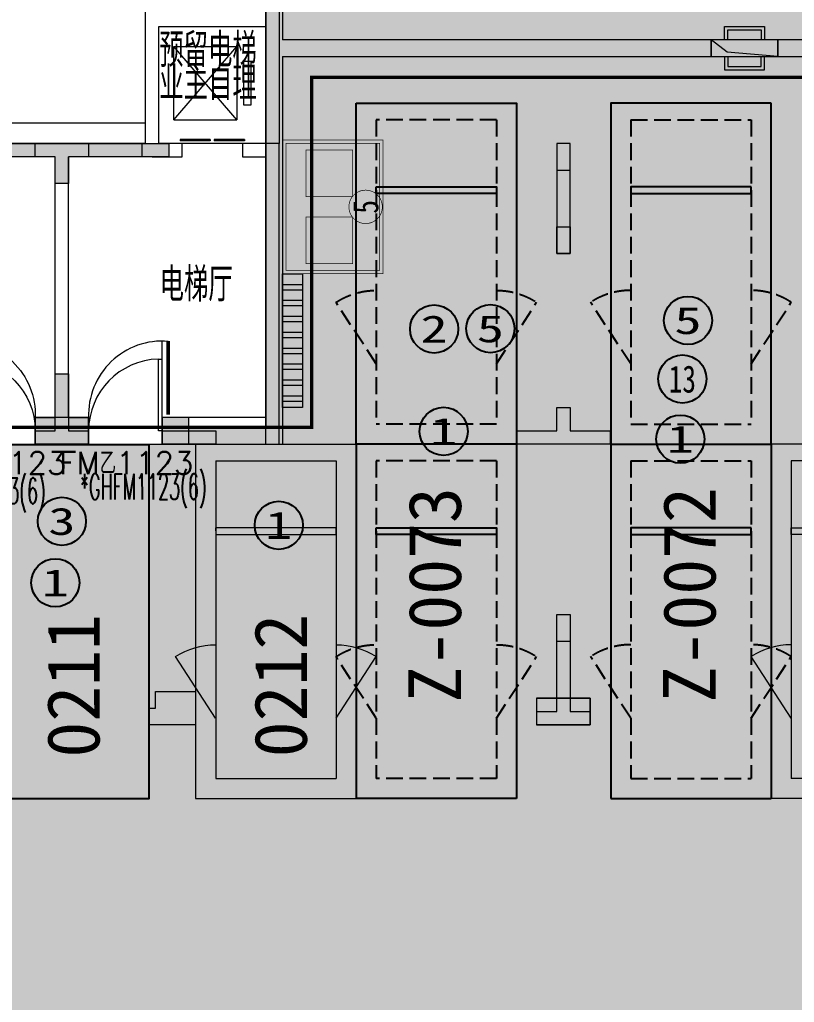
# Model space of a CAD drawing. Extents: x -264757 to 86229, y 4049843 to 4347093.
# Drawn here: x -74415 to -62830, y 4148758 to 4163458 of the extents above; entities that cross this region are included whole.
import ezdxf
from ezdxf.enums import TextEntityAlignment as Align

# ---------------------------------------------------------------- set-up
doc = ezdxf.new("R2010")
doc.units = 0
doc.header["$LTSCALE"] = 1000
doc.header["$MEASUREMENT"] = 0
doc.linetypes.add('AX-01DK-PB01$1$A-001-车位参照B1$0$A-001-车位参照B1$0$A-001-车位参照B1$0$A-H4-001-基本图形$0$A-001-车位B1$0$DASH', pattern=[0.35, 0.25, -0.1])
doc.linetypes.add('DASH', pattern=[0.35, 0.25, -0.1])
doc.layers.get('0').update_dxf_attribs({"color": 8})
doc.layers.add('AX-01DK-PB01$0$AX-001DK-01-PB01-02$0$A-3-WinF(Text)', color=8, linetype='Continuous', plot=False)
doc.layers.add('AX-01DK-PB01$0$AX-03CK-02-PB01$0$AX-03CK-02-PB01$0$WINDOW_TEXT', color=8, linetype='Continuous', plot=False)
for name, color, linetype in [('AX-01DK-PB01$0$AX-03CK-02-PB01$0$AX-03CK-02-PB01$0$PUB_HATCH', 8, 'Continuous'), ('PUB_HATCH', 8, 'Continuous'), ('不利因素13-紧邻铁爬梯', 7, 'Continuous'), ('不利因素2-紧邻集水坑、排水沟', 7, 'Continuous'), ('不利因素3-紧邻房间出入口', 7, 'Continuous'), ('不利因素5-单面靠墙', 7, 'Continuous'), ('不利因素9-坡道上停车', 7, 'Continuous'), ('不可售车位', 255, 'Continuous'), ('子母车位', 7, 'Continuous'), ('普通车位', 7, 'Continuous')]:
    doc.layers.add(name, color=color, linetype=linetype)
doc.layers.add('无关图层', color=8, linetype='Continuous', lineweight=0)
doc.layers.add('无关图层 @ 1', color=8, linetype='Continuous', lineweight=0)
doc.layers.add('车位归属楼栋范围线', color=7, linetype='Continuous', true_color=0x19e6c7)
doc.styles.add('AX-01DK-PB01$0$AX-001DK-01-PB01-02$0$_TCH_WINDOW', font='SIMPLEX', dxfattribs={"bigfont": 'GBCBIG'})
doc.styles.add('AX-01DK-PB01$0$AX-03CK-02-PB01$0$AX-03CK-02-PB01$0$_TCH_DIM_T3', font='SIMPLEX', dxfattribs={"width": 0.705882, "bigfont": 'GBCBIG'})
doc.styles.add('AX-01DK-PB01$0$Standard', font='gbenor.shx', dxfattribs={"bigfont": 'gbcbig.shx'})
doc.styles.add('AX-ACK-BIANH1$0$黑体', font='simhei.ttf')
doc.styles.add('AX-ACK-P01-WALL$0$黑体', font='simhei.ttf')
doc.styles.add('SX-ACK-PB01-WNC-ALL$0$黑体', font='simhei.ttf')
doc.styles.add('坑编号', font='', dxfattribs={"width": 0.8})
doc.styles.add('黑体', font='simhei.ttf')
doc.styles.get('坑编号').set_extended_font_data('SimSun')
pattern_1 = [(180, (483276.1, 3555295.44), (-1e-13, -238.125), []), (180, (483196.72, 3555374.8), (-1e-13, -238.125), [])]

# ---------------------------------------------------------------- blocks, each defined once
blk = doc.blocks.new('A$C7e5eb487')
at = {"layer": '普通车位', "true_color": 0xf18f8e}
h = blk.add_hatch(color=11, dxfattribs=at)
h.dxf.hatch_style = 1
h.paths.add_polyline_path([(2400, 0), (2400, -5300), (0, -5300), (0, 0)])
blk = doc.blocks.new('普通车位')
at = {"layer": '无关图层'}
for p, q in [((-2.253, 3.186), (0.077, 3.764)), ((1.352, -1.38), (0.077, 3.764)), ((-1.889, 2.967), (-0.142, 3.4)), ((1.001, -1.21), (-0.142, 3.4)), ((-0.977, -1.958), (-2.253, 3.186)), ((-0.746, -1.643), (-1.889, 2.967)), ((-0.746, -1.643), (1.001, -1.21)), ((-0.977, -1.958), (1.352, -1.38))]:
    blk.add_line(p, q, dxfattribs=at)
for points in [[(0.074, 2.527), (0.879, 1.777)], [(-1.673, 2.094), (-2.033, 1.054)]]:
    blk.add_lwpolyline(points, dxfattribs=at)
blk.add_lwpolyline([(0.76, -0.239), (-0.987, -0.673), (-1.011, -0.575), (0.736, -0.142)], close=True, dxfattribs=at)
for centre, start, end in [((0.074, 2.527), 283.9287, 316.9845), ((-1.673, 2.094), 250.873, 283.9287)]:
    blk.add_arc(centre, 1.1, start, end, dxfattribs=at)
at = {"layer": '普通车位', "xscale": -0.0009999999999999812, "yscale": 0.0009999999999999812, "zscale": 0.0009999999999999812, "rotation": 13.92873520577783}
blk.add_blockref('A$C7e5eb487', (0.077, 3.764), dxfattribs=at)
blk = doc.blocks.new('A$C741380cb')
at = {"layer": '子母车位', "true_color": 0x0617f9}
h = blk.add_hatch(color=5, dxfattribs=at)
h.dxf.hatch_style = 1
h.paths.add_polyline_path([(2400, 0), (2400, -10400), (0, -10400), (0, 0)])
blk = doc.blocks.new('子母车位1')
at = {"layer": '子母车位', "color": 8, "linetype": 'AX-01DK-PB01$1$A-001-车位参照B1$0$A-001-车位参照B1$0$A-001-车位参照B1$0$A-H4-001-基本图形$0$A-001-车位B1$0$DASH'}
for p, q in [((330318, -478521), (332118, -478521)), ((330318, -478521), (330318, -483071, 0)), ((332118, -478521), (332118, -483071, 0)), ((330318, -483071, 0), (332118, -483071, 0)), ((330318, -483621, 0), (332118, -483621, 0)), ((330318, -483621, 0), (330318, -488371)), ((332118, -483621, 0), (332118, -488371)), ((330318, -488371), (332118, -488371))]:
    blk.add_line(p, q, dxfattribs=at)
at = {"layer": '子母车位', "color": 83}
for p, q in [((330018, -483371, 0), (330018, -488671)), ((330018, -483371, 0), (332418, -483371, 0)), ((332418, -483371, 0), (332418, -488671)), ((330018, -488671), (332418, -488671))]:
    blk.add_line(p, q, dxfattribs=at)
blk.add_lwpolyline([(332418, -478271), (330018, -478271), (330018, -483371), (332418, -483371)], close=True, dxfattribs=at)
at = {"layer": '子母车位'}
blk.add_lwpolyline([(332118, -479521), (330318, -479521), (330318, -479621), (332118, -479621)], close=True, dxfattribs=at)
at = {"layer": '子母车位', "linetype": 'AX-01DK-PB01$1$A-001-车位参照B1$0$A-001-车位参照B1$0$A-001-车位参照B1$0$A-H4-001-基本图形$0$A-001-车位B1$0$DASH'}
for points in [[(330318, -482171), (329718, -481249)], [(332118, -482171), (332718, -481249)]]:
    blk.add_lwpolyline(points, dxfattribs=at)
at = {"layer": '子母车位', "elevation": 0}
blk.add_lwpolyline([(332118, -484621), (330318, -484621), (330318, -484721), (332118, -484721)], close=True, dxfattribs=at)
at = {"layer": '子母车位', "linetype": 'AX-01DK-PB01$1$A-001-车位参照B1$0$A-001-车位参照B1$0$A-001-车位参照B1$0$A-H4-001-基本图形$0$A-001-车位B1$0$DASH', "elevation": 0}
for points in [[(330318, -487471), (329718, -486549)], [(332118, -487471), (332718, -486549)]]:
    blk.add_lwpolyline(points, dxfattribs=at)
at = {"layer": '子母车位', "linetype": 'AX-01DK-PB01$1$A-001-车位参照B1$0$A-001-车位参照B1$0$A-001-车位参照B1$0$A-H4-001-基本图形$0$A-001-车位B1$0$DASH'}
for centre, start, end in [((330318, -482171, 0), 89.9997, 123.0554), ((332118, -482171, 0), 56.9439, 89.9997), ((330318, -487471), 89.9997, 123.0554), ((332118, -487471), 56.9439, 89.9997)]:
    blk.add_arc(centre, 1100, start, end, dxfattribs=at)
at = {"layer": '子母车位', "rotation": 179.9996583709065}
blk.add_blockref('A$C741380cb', (332418, -488671), dxfattribs=at)
blk = doc.blocks.new('SX-ACK-PB01-WNC-ALL$0$20200722.21182536')
at = {"layer": '不利因素3-紧邻房间出入口', "true_color": 0xe4d218}
h = blk.add_hatch(color=52, dxfattribs=at)
h.dxf.hatch_style = 1
edge = h.paths.add_edge_path()
edge.add_arc((360, 360), 360, 0, 360)
at = {"layer": '不利因素3-紧邻房间出入口'}
blk.add_circle((360, 360), 360, dxfattribs=at)
at = {"layer": '不利因素3-紧邻房间出入口', "style": 'SX-ACK-PB01-WNC-ALL$0$黑体', "width": 1.390625}
blk.add_text('3', height=407, dxfattribs=at).set_placement((156, 156), (564, 156), align=Align.FIT)
blk = doc.blocks.new('20200722.21182239')
at = {"layer": '不利因素2-紧邻集水坑、排水沟', "true_color": 0xc46e92}
h = blk.add_hatch(color=233, dxfattribs=at)
h.dxf.hatch_style = 1
edge = h.paths.add_edge_path()
edge.add_arc((360, 360), 360, 0, 360)
at = {"layer": '不利因素2-紧邻集水坑、排水沟'}
blk.add_circle((360, 360), 360, dxfattribs=at)
at = {"layer": '不利因素2-紧邻集水坑、排水沟', "style": '黑体', "width": 1.390625}
blk.add_text('2', height=407, dxfattribs=at).set_placement((156, 156), (564, 156), align=Align.FIT)
blk = doc.blocks.new('SX-ACK-PB01-WNC-ALL$0$20200722.21183209')
at = {"layer": '不利因素5-单面靠墙', "true_color": 0x6d711d}
h = blk.add_hatch(color=66, dxfattribs=at)
h.dxf.hatch_style = 1
edge = h.paths.add_edge_path()
edge.add_arc((360, 360), 360, 0, 360)
at = {"layer": '不利因素5-单面靠墙'}
blk.add_circle((360, 360), 360, dxfattribs=at)
at = {"layer": '不利因素5-单面靠墙', "style": 'SX-ACK-PB01-WNC-ALL$0$黑体', "width": 1.390625}
blk.add_text('5', height=407, dxfattribs=at).set_placement((156, 156), (564, 156), align=Align.FIT)
blk = doc.blocks.new('20200722.22094563')
at = {"layer": '不利因素13-紧邻铁爬梯', "true_color": 0x9bc530}
h = blk.add_hatch(color=62, dxfattribs=at)
h.dxf.hatch_style = 1
edge = h.paths.add_edge_path()
edge.add_arc((360, 360), 360, 0, 360)
at = {"layer": '不利因素13-紧邻铁爬梯'}
blk.add_circle((360, 360), 360, dxfattribs=at)
at = {"layer": '不利因素13-紧邻铁爬梯', "style": '黑体', "width": 0.695313}
blk.add_text('13', height=407.3, dxfattribs=at).set_placement((156, 156), (564, 156), align=Align.FIT)
blk = doc.blocks.new('销控车位')
at = {"layer": '不可售车位', "true_color": 0x757b8a}
h = blk.add_hatch(color=8, dxfattribs=at)
h.dxf.hatch_style = 1
h.paths.add_polyline_path([(2400, 0), (2400, -5300), (0, -5300), (0, 0)])
at = {"layer": '不可售车位', "color": 8, "true_color": 0x757b8a}
blk.add_lwpolyline([(2400, 0), (2400, -5300), (0, -5300), (0, 0)], close=True, dxfattribs=at)
blk = doc.blocks.new('AX-01DK-PB01-RFTC')
at = {"layer": '无关图层'}
h = blk.add_hatch(color=251, dxfattribs=at)
h.dxf.hatch_style = 1
h.paths.add_polyline_path([(19773, -61220), (19773, -62171), (18423, -62170), (18423, -70471), (12324, -70471), (12323, -62170), (7773, -62170), (7777, -120370), (8177, -120370), (8177, -120315), (14323, -119683), (14322, -126122), (25972, -126122), (25972, -124922), (26822, -124926), (26822, -122452), (33923, -122452), (33923, -124922), (34773, -124922), (34773, -126122), (41373, -126125), (41373, -124372), (41823, -124372), (41823, -122152), (41447, -122152), (41447, -120270), (48923, -120270), (48923, -123125), (49323, -123125), (49323, -124675), (51824, -124674), (51824, -124055), (54717, -124055), (54717, -125871), (56816, -125871), (56816, -116250), (55967, -116250), (55967, -111420), (63072, -111420), (63072, -103570), (62080, -103570), (62073, -94584), (64569, -94584), (64573, -65385), (66999, -65385), (67002, -52470), (67402, -52470), (67397, -31965), (65807, -31965), (65807, -26418), (68456, -26418), (68457, -17070), (67422, -17070), (67422, -13843), (60301, -13843), (60302, -3770), (55750, -3770), (55750, -12070), (49652, -12070), (49649, -9275), (45355, -9275), (45349, -3821), (40751, -3820), (40750, -12070), (34663, -12070), (34649, -3820), (25757, -3820), (25757, -12071), (19650, -12071), (19650, -3820), (10752, -3820), (10751, -12072), (4662, -12071), (4661, -3769), (4150, -3770), (100, -3769), (100, -23171), (-701, -23171), (-701, -29550), (100, -29550), (11250, -29550), (11250, -32020), (12100, -32020), (12100, -32970), (10750, -32970), (10754, -41272), (4647, -41271), (4650, -32970), (1953, -32970), (1953, -34670), (100, -34670), (100, -57801), (9743, -57801), (9743, -57272), (13567, -57272), (13567, -56751), (15417, -56751), (15416, -58750), (18923, -58750), (18923, -61220)])
h.paths.add_polyline_path([(41812, -58753), (48919, -58753), (48919, -61220), (49773, -61220), (49773, -62170), (48419, -62173), (48426, -70475), (42319, -70475), (42324, -67872), (39323, -67876), (39323, -62423), (41812, -62423)], flags=16)
h.paths.add_polyline_path([(33923, -58751), (33923, -61220), (34773, -61220), (34773, -62170), (33423, -62171), (33430, -70475), (27323, -70475), (27323, -62171), (26373, -62170), (26373, -60670), (26815, -60670), (26823, -58751), (31623, -58751), (31623, -58751)], flags=16)
h.paths.add_polyline_path([(40754, -41272), (34647, -41271), (34650, -32970), (33700, -32970), (33700, -31470), (34142, -31470), (34150, -29551), (38951, -29551), (38950, -29550), (41250, -29550), (41250, -32020), (42100, -32020), (42100, -32970), (40750, -32970)], flags=16)
h.paths.add_polyline_path([(49647, -41270), (49655, -38470), (45349, -38475), (45349, -33220), (49142, -33220), (49142, -29550), (56249, -29550), (56250, -32020), (57100, -32020), (57100, -32970), (55749, -32970), (55754, -41271)], flags=16)
h.paths.add_polyline_path([(25764, -41272), (19657, -41271), (19657, -32970), (19150, -32970), (19150, -29550), (26257, -29550), (26250, -32020), (27100, -32020), (27100, -32970), (25757, -32970)], flags=16)
h.paths.add_polyline_path([(41812, -87950), (48919, -87950), (48919, -90420), (49773, -90420), (49773, -91370), (48419, -91370), (48428, -99684), (41519, -99659), (41519, -97070), (39326, -97074), (39319, -91620), (41822, -91620)], flags=16)
h.paths.add_polyline_path([(33925, -87950), (33923, -90420), (34773, -90420), (34773, -91370), (33425, -91370), (33428, -99683), (26519, -99658), (26523, -95371), (27330, -95371), (27324, -91371), (26373, -91370), (26373, -89870), (26823, -89870), (26823, -87951), (31623, -87951), (31623, -87951)], flags=16)
h.paths.add_polyline_path([(18923, -87950), (18922, -90419), (19772, -90419), (19772, -91369), (18420, -91369), (18427, -99677), (11523, -99666), (11523, -95370), (12323, -95370), (12323, -91370), (10974, -91370), (10974, -90420), (11823, -90420), (11823, -87950)], flags=16)
h.paths.add_polyline_path([(62209, -60116), (64273, -60116), (64273, -55267), (62209, -55267)], flags=16)
h.paths.add_polyline_path([(59799, -89432), (61752, -89432), (61752, -84521), (59799, -84521)], flags=16)
blk.add_lwpolyline([(7777, -120370), (7773, -62170), (12323, -62170), (12324, -70471), (18423, -70471), (18423, -62170), (19773, -62171), (19773, -61220), (18923, -61220), (18923, -58750), (15416, -58750), (15417, -56751), (13567, -56751), (13567, -57272), (9743, -57272), (9743, -57801), (100, -57801), (100, -29550), (-701, -29550), (-701, -23171), (100, -23171), (100, -3769)], dxfattribs=at)
blk = doc.blocks.new('A$C2E116D47')
at = {"layer": '无关图层'}
for p, q in [((0, 600), (0, 0)), ((200, 600), (0, 600)), ((50, 550), (50, 50)), ((200, 550), (50, 550)), ((50, 50), (200, 50)), ((0, 0), (200, 0))]:
    blk.add_line(p, q, dxfattribs=at)
blk = doc.blocks.new('*U113')
at = {"layer": '无关图层', "const_width": 10}
for points in [[(1000, 0), (-1000, 0), (-1000, 1500), (1000, 1500)], [(950, 50), (-950, 50), (-950, 1450), (950, 1450)], [(-150, 1050), (-850, 1050), (-850, 350), (-150, 350)], [(850, 1050), (150, 1050), (150, 350), (850, 350)]]:
    blk.add_lwpolyline(points, close=True, dxfattribs=at)
blk.add_lwpolyline([(0, 1492, 0.098491), (-96, 1473, 0.098491), (-177, 1419, 0.098491), (-231, 1338, 0.098491), (-250, 1242, 0.098491), (-231, 1146, 0.098491), (-177, 1065, 0.098491), (-96, 1011, 0.098491), (0, 992, 0.098491), (96, 1011, 0.098491), (177, 1065, 0.098491), (231, 1146, 0.098491), (250, 1242, 0.098491), (231, 1338, 0.098491), (177, 1419, 0.098491), (96, 1473, 0.098491)], format="xyb", close=True, dxfattribs=at)
at = {"layer": '无关图层', "style": '坑编号', "width": 0.8}
blk.add_attdef('X', text='', height=380, dxfattribs=at).set_placement((0, 1242), align=Align.MIDDLE_CENTER)
blk = doc.blocks.new('*U183')
at = {"layer": '无关图层'}
ref = blk.add_blockref('*U113', (-70483, 4160658), dxfattribs=dict(at, xscale=-1, rotation=270))
ref.add_attrib('X', '5', dxfattribs={"layer": '无关图层 @ 1', "height": 380, "rotation": 90, "style": '坑编号', "width": 0.8}).set_placement((-69241, 4160658), align=Align.MIDDLE_CENTER)
blk = doc.blocks.new('fasdfasdfasdfasdfasdf')
at = {"layer": '不利因素9-坡道上停车', "true_color": 0xe0aa15}
h = blk.add_hatch(color=42, dxfattribs=at)
h.dxf.hatch_style = 1
edge = h.paths.add_edge_path()
edge.add_arc((-119587, 4058555), 720, 0, 360)
at = {"layer": '不利因素9-坡道上停车'}
blk.add_circle((-119587, 4058555), 720, dxfattribs=at)
at = {"layer": '不利因素9-坡道上停车', "style": 'AX-ACK-P01-WALL$0$黑体', "width": 1.390625}
blk.add_text('1', height=815, dxfattribs=at).set_placement((-119994, 4058148), (-119180, 4058148), align=Align.FIT)
blk = doc.blocks.new('AX-01DK-PB01$0$AX-001DK-01-PP01$0$AX-001DK-01-PP01$0$$DORLIB2D$00000127')
at = {"layer": '无关图层'}
for points in [[(-0.533, 0.795), (-0.533, 0.69)], [(-0.033, 0.795), (-0.533, 0.795)], [(-0.033, 0.69), (-0.533, 0.69)], [(-0.033, 0.795), (-0.033, 0.69)], [(0.533, 0.795), (0.033, 0.795)], [(0.033, 0.795), (0.033, 0.69)], [(0.533, 0.69), (0.033, 0.69)], [(0.533, 0.795), (0.533, 0.69)], [(0.5, 0.5), (-0.5, 0.5)]]:
    blk.add_lwpolyline(points, dxfattribs=at)
blk = doc.blocks.new('AX-01DK-PB01$0$$DorLib2D$00000001')
at = {"layer": '无关图层'}
for p, q in [((0.45, 0.975), (0.5, 0.975)), ((0.45, 0), (0.45, 0.975)), ((0.5, 0), (0.5, 0.975)), ((0.5, 0), (0.45, 0))]:
    blk.add_line(p, q, dxfattribs=at)
at = {"layer": '无关图层', "lineweight": 13}
blk.add_arc((0.475, 0), 0.975, 91.4693, 180, dxfattribs=at)
blk = doc.blocks.new('AX-01DK-PB01$0$AX-03CK-02-PB01$0$AX-03CK-02-PB01$0$$U_DORLIB2D$00000009')
at = {"layer": '无关图层'}
blk.add_line((0.5, 0.219), (0.5, 1.213), dxfattribs=at)
at = {"layer": '无关图层', "const_width": 0.05}
blk.add_lwpolyline([(0.583, 0.219), (0.583, 1.219)], dxfattribs=at)
at = {"layer": '无关图层'}
blk.add_arc((0.5, 0.219), 1.001, 85.224, 182.3859, dxfattribs=at)
blk = doc.blocks.new('_FZH')
blk.add_lwpolyline([(-0.5, -0.5), (0.5, -0.5), (0.5, 0.5), (-0.5, 0.5)], close=True)
at = {"layer": 'PUB_HATCH'}
blk.add_solid([(-0.5, -0.5), (0.5, -0.5), (-0.5, 0.5), (0.5, 0.5)], dxfattribs=at)

msp = doc.modelspace()

# ---------------------------------------------------------------- hatches: boundary and pattern name
at = {"layer": 'AX-01DK-PB01$0$AX-03CK-02-PB01$0$AX-03CK-02-PB01$0$PUB_HATCH'}
for points in [[(-70483.2, 4165158), (-70733.2, 4165408), (-70733.2, 4163033), (-70566.5, 4163033), (-70483.2, 4163158)], [(-70483.2, 4162908), (-64075.8, 4162908), (-64075.8, 4163158), (-70483.2, 4163158), (-70566.5, 4163033)], [(-62076.3, 4163158), (-63075.8, 4163158), (-63075.8, 4162908), (-62076.3, 4162908), (-61992.9, 4163033)], [(-70566.5, 4163033), (-70733.2, 4163033), (-70733.2, 4157358.1), (-70483.2, 4157108.2), (-70483.2, 4162908)], [(-74183.4, 4157107.7), (-73383, 4157107.8), (-73383, 4157507.8), (-74183.4, 4157507.7)], [(-72057.9, 4157108.3), (-72282.9, 4157108.2), (-72283, 4157507.9), (-72283, 4157107.9), (-72057.9, 4157108)], [(-71882.9, 4157358), (-71882.8, 4157108.3), (-72057.9, 4157108.3), (-72057.9, 4157108), (-70483.2, 4157108.2), (-70733.2, 4157358.1)]]:
    msp.add_hatch(color=256, dxfattribs=at).paths.add_polyline_path(points)
at = {"layer": '无关图层'}
h = msp.add_hatch(color=256, dxfattribs=at)
h.dxf.hatch_style = 1
h.paths.add_polyline_path([(-73683.2, 4161408), (-73683.2, 4161008), (-73883.2, 4161008), (-73883.2, 4161408), (-75383.2, 4161408), (-75383.2, 4161608), (-75033.2, 4161608), (-75033.2, 4161608), (-72533.2, 4161608), (-72533.2, 4161608), (-72183.2, 4161608), (-72183.2, 4161408)])
for points in [[(-73883.2, 4161008), (-73883.2, 4161408), (-74183.2, 4161408), (-74183.2, 4161608), (-73383.2, 4161608), (-73383.2, 4161408), (-73683.2, 4161408), (-73683.2, 4161008)], [(-72583, 4161608), (-72183, 4161608), (-72183, 4161408), (-72583, 4161408)], [(-66183.2, 4161608), (-66383.2, 4161608), (-66383.2, 4161208), (-66183.2, 4161208)], [(-66183.2, 4159958), (-66383.2, 4159958), (-66383.2, 4160358), (-66183.2, 4160358)], [(-73683.4, 4157508), (-73383, 4157508), (-73383, 4157108), (-74183.4, 4157108), (-74183.4, 4157508), (-73883.4, 4157508), (-73883.2, 4158158), (-73683.2, 4158158)], [(-66183.2, 4157308), (-65583.2, 4157308), (-65583.2, 4157108), (-66983.2, 4157108), (-66983.2, 4157308), (-66383.2, 4157308), (-66383.2, 4157658), (-66183.2, 4157658)], [(-72283.2, 4157308), (-71483, 4157308), (-71483, 4157108), (-72283.2, 4157108)], [(-66383.2, 4154558), (-66183.2, 4154558), (-66183.2, 4154158), (-66383.2, 4154158)], [(-72483.2, 4152908), (-72483.2, 4153158), (-72383.2, 4153158), (-72383.2, 4153408), (-72183.2, 4153408), (-71783.2, 4153408), (-71783.2, 4152908), (-72183.2, 4152908)], [(-66683.4, 4153308), (-66683.4, 4152908), (-65883.4, 4152908), (-65883.4, 4153308)]]:
    msp.add_hatch(color=256, dxfattribs=at).paths.add_polyline_path(points)
h = msp.add_hatch(color=256, dxfattribs=at)
h.dxf.hatch_style = 1
h.paths.add_polyline_path([(-66383.2, 4159958), (-66183.2, 4159958), (-66183.2, 4161608), (-66383.2, 4161608)])
h = msp.add_hatch(dxfattribs=at)
h.set_pattern_fill('ANSI32', color=256, scale=50, angle=-225)
h.set_pattern_definition(pattern_1)
h.paths.add_polyline_path([(-70483.2, 4157658), (-70483.2, 4159658), (-70183.2, 4159658), (-70183.2, 4157658)])
h = msp.add_hatch(dxfattribs=at)
h.set_pattern_fill('ANSI32', color=256, scale=50, angle=-225)
h.set_pattern_definition(pattern_1)
h.paths.add_polyline_path([(-70483.2, 4157658), (-70483.2, 4159658), (-70183.2, 4159658), (-70183.2, 4157658)])
h = msp.add_hatch(color=256, dxfattribs=at)
h.dxf.hatch_style = 1
h.paths.add_polyline_path([(-74183.4, 4157308), (-73883.2, 4157308), (-73883.2, 4158158), (-73683.2, 4158158), (-73683.2, 4157308), (-73383, 4157308), (-73383, 4157108), (-74183.4, 4157108)])
h = msp.add_hatch(color=256, dxfattribs=at)
h.dxf.hatch_style = 1
h.paths.add_polyline_path([(-66983.2, 4157308), (-66383.2, 4157308), (-66383.2, 4157658), (-66183.2, 4157658), (-66183.2, 4157308), (-65583.2, 4157308), (-65583.2, 4157108), (-66983.2, 4157108)])
h = msp.add_hatch(color=256, dxfattribs=at)
h.dxf.hatch_style = 1
h.paths.add_polyline_path([(-72283.2, 4157308), (-71483, 4157308), (-71483, 4157108), (-72283.2, 4157108)])
h = msp.add_hatch(color=256, dxfattribs=at)
h.dxf.hatch_style = 1
h.paths.add_polyline_path([(-66683.2, 4153108), (-66383.2, 4153108), (-66383.2, 4154558), (-66183.2, 4154558), (-66183.2, 4153108), (-65883.2, 4153108), (-65883.2, 4152908), (-66683.2, 4152908)])
h = msp.add_hatch(color=256, dxfattribs=at)
h.dxf.hatch_style = 1
h.paths.add_polyline_path([(-72483.2, 4152908), (-72483.2, 4153158), (-72383.2, 4153158), (-72383.2, 4153408), (-72183.2, 4153408), (-71783.2, 4153408), (-71783.2, 4152908), (-72183.2, 4152908)])

# ---------------------------------------------------------------- linework, layer by layer
for p, q in [((-70733.2, 4165408), (-70733.2, 4163033)), ((-72533.6, 4163458), (-72533.6, 4165258)), ((-70533.2, 4165158), (-70533.2, 4163458)), ((-70483.2, 4165158), (-70483.2, 4163158)), ((-72533.6, 4161608), (-72533.6, 4163458)), ((-70533.2, 4163458), (-70533.2, 4161608)), ((-72333.6, 4163358), (-70733.2, 4163358)), ((-72333.6, 4161608), (-72333.6, 4163358)), ((-70733.2, 4163358), (-70733.2, 4161608)), ((-64075.8, 4163158), (-70483.2, 4163158)), ((-63836.7, 4162970.6), (-64075.8, 4163158.3)), ((-64075.8, 4162908), (-64075.8, 4163158)), ((-63075.8, 4163158), (-64075.8, 4163158)), ((-62076.3, 4163158), (-63075.8, 4163158)), ((-63075.8, 4163158), (-63075.8, 4162908)), ((-72108.6, 4161958), (-72108.6, 4163058)), ((-72108.6, 4163058), (-71168.6, 4163058)), ((-71168.6, 4161958), (-72108.6, 4163058)), ((-72108.6, 4161958), (-71168.6, 4163058)), ((-71168.6, 4163058), (-71168.6, 4161958)), ((-70733.2, 4163033), (-70733.2, 4157358.1)), ((-63075.9, 4162908.1, 0), (-63836.7, 4162970.9)), ((-71063.6, 4162178), (-71063.6, 4162838)), ((-71063.6, 4162838), (-70958.6, 4162838)), ((-70958.6, 4162838), (-70958.6, 4162178)), ((-70483.2, 4162908), (-64075.8, 4162908)), ((-70483.2, 4162908), (-70483.2, 4157108.2)), ((-64075.8, 4162908), (-63075.8, 4162908)), ((-63075.8, 4162908), (-62076.3, 4162908)), ((-70958.6, 4162178), (-71063.6, 4162178)), ((-73783.2, 4161608), (-75033.6, 4161608)), ((-72533.6, 4161608), (-73783.2, 4161608)), ((-71983.6, 4161608), (-72333.6, 4161608)), ((-71983.6, 4161408), (-71983.6, 4161608)), ((-70533.4, 4161608), (-71083.6, 4161608)), ((-71083.6, 4161608), (-71083.6, 4161408)), ((-70533.2, 4161608), (-70733.2, 4161608)), ((-70533.4, 4157108), (-70533.4, 4161608)), ((-73883.2, 4161408), (-75133.6, 4161408)), ((-73883.2, 4157508), (-73883.2, 4161408)), ((-72433.6, 4161408), (-73683.2, 4161408)), ((-73683.2, 4157508), (-73683.2, 4161408)), ((-72433.6, 4161408), (-71983.6, 4161408)), ((-71083.6, 4161408), (-70733.4, 4161408)), ((-70733.4, 4157508), (-70733.4, 4161408)), ((-73383, 4157507.8), (-74183.4, 4157507.7)), ((-74183.4, 4157507.7), (-74183.4, 4157107.7)), ((-73883.2, 4157508), (-74183.2, 4157508)), ((-74183.2, 4157508), (-74183.2, 4157108)), ((-73383.4, 4157508), (-73683.2, 4157508)), ((-73383.4, 4157108), (-73383.4, 4157508)), ((-73383, 4157107.8), (-73383, 4157507.8)), ((-70733.4, 4157508), (-72283.4, 4157508)), ((-72283.4, 4157508), (-72283.4, 4157108)), ((-72283, 4157507.9), (-72283, 4157107.9)), ((-71882.9, 4157358), (-70733.2, 4157358.1)), ((-75283.4, 4157107.5), (-74183.4, 4157107.7)), ((-74183.4, 4157107.7), (-73383, 4157107.8)), ((-74183.2, 4157108), (-73783.2, 4157108)), ((-73783.2, 4157108), (-73383.4, 4157108)), ((-73383, 4157107.8), (-72283, 4157107.9)), ((-72283.4, 4157108), (-70533.4, 4157108)), ((-72283, 4157107.9), (-72057.9, 4157108)), ((-72057.9, 4157108), (-70483.2, 4157108.2))]:
    msp.add_line(p, q, dxfattribs=at)
at = {"layer": '无关图层', "elevation": 0}
for points in [[(-64075.8, 4162908.2), (-63075.8, 4162908.3), (-63075.8, 4163158.4), (-64075.8, 4163158.3)], [(-64075.8, 4162908.2), (-63075.8, 4162908.3), (-63075.8, 4163158.3), (-64075.8, 4163158.3)]]:
    msp.add_lwpolyline(points, close=True, dxfattribs=at)
at = {"layer": '无关图层'}
for points in [[(-72533.6, 4161609), (-72533.6, 4161909), (-75033.6, 4161909), (-75033.6, 4161609), (-72533.6, 4161608), (-72533.6, 4161909)], [(-72108.6, 4161958), (-71168.6, 4161958)], [(-70483.2, 4157658), (-70483.2, 4159658), (-70183.2, 4159658), (-70183.2, 4157658), (-70483.2, 4157658)], [(-70483.2, 4157658), (-70483.2, 4159658), (-70183.2, 4159658), (-70183.2, 4157658), (-70483.2, 4157658)]]:
    msp.add_lwpolyline(points, dxfattribs=at)
for points in [[(-75033.2, 4161608), (-75033.2, 4161608), (-72533.2, 4161608), (-72533.2, 4161608), (-72183.2, 4161608), (-72183.2, 4161408), (-73683.2, 4161408), (-73683.2, 4161008), (-73883.2, 4161008), (-73883.2, 4161408), (-75383.2, 4161408), (-75383.2, 4161608)], [(-73883.2, 4161008), (-73883.2, 4161408), (-74183.2, 4161408), (-74183.2, 4161608), (-73383.2, 4161608), (-73383.2, 4161408), (-73683.2, 4161408), (-73683.2, 4161008)], [(-72583, 4161608), (-72183, 4161608), (-72183, 4161408), (-72583, 4161408)], [(-66383.2, 4159958), (-66183.2, 4159958), (-66183.2, 4161608), (-66383.2, 4161608)], [(-66183.2, 4161608), (-66383.2, 4161608), (-66383.2, 4161208), (-66183.2, 4161208)], [(-66183.2, 4159958), (-66383.2, 4159958), (-66383.2, 4160358), (-66183.2, 4160358)], [(-74183.4, 4157308), (-73883.2, 4157308), (-73883.2, 4158158), (-73683.2, 4158158), (-73683.2, 4157308), (-73383, 4157308), (-73383, 4157108), (-74183.4, 4157108)], [(-73683.4, 4157508), (-73383, 4157508), (-73383, 4157108), (-74183.4, 4157108), (-74183.4, 4157508), (-73883.4, 4157508), (-73883.2, 4158158), (-73683.2, 4158158)], [(-66983.2, 4157308), (-66383.2, 4157308), (-66383.2, 4157658), (-66183.2, 4157658), (-66183.2, 4157308), (-65583.2, 4157308), (-65583.2, 4157108), (-66983.2, 4157108)], [(-66183.2, 4157308), (-65583.2, 4157308), (-65583.2, 4157108), (-66983.2, 4157108), (-66983.2, 4157308), (-66383.2, 4157308), (-66383.2, 4157658), (-66183.2, 4157658)], [(-72283.2, 4157308), (-71483, 4157308), (-71483, 4157108), (-72283.2, 4157108)], [(-72283.2, 4157308), (-71483, 4157308), (-71483, 4157108), (-72283.2, 4157108)], [(-66683.2, 4153108), (-66383.2, 4153108), (-66383.2, 4154558), (-66183.2, 4154558), (-66183.2, 4153108), (-65883.2, 4153108), (-65883.2, 4152908), (-66683.2, 4152908)], [(-66383.2, 4154558), (-66183.2, 4154558), (-66183.2, 4154158), (-66383.2, 4154158)], [(-72483.2, 4152908), (-72483.2, 4153158), (-72383.2, 4153158), (-72383.2, 4153408), (-72183.2, 4153408), (-72183.2, 4153408), (-71783.2, 4153408), (-71783.2, 4152908), (-72183.2, 4152908)], [(-72483.2, 4152908), (-72483.2, 4153158), (-72383.2, 4153158), (-72383.2, 4153408), (-72183.2, 4153408), (-72183.2, 4153408), (-71783.2, 4153408), (-71783.2, 4152908), (-72183.2, 4152908)], [(-66683.4, 4153308), (-66683.4, 4152908), (-65883.4, 4152908), (-65883.4, 4153308)], [(-66683.2, 4153308), (-65883.2, 4153308), (-65883.2, 4152908), (-66683.2, 4152908)]]:
    msp.add_lwpolyline(points, close=True, dxfattribs=at)
at = {"layer": '车位归属楼栋范围线', "linetype": 'DASH', "ltscale": 5, "const_width": 50}
msp.add_lwpolyline([(-33104.2, 4146571.2), (-33104.2, 4162892), (-40122.8, 4162892), (-40122.8, 4157358), (-51685.9, 4157358), (-51685.9, 4162611.1), (-55103.6, 4162611.1), (-55103.6, 4157358.7), (-62533.5, 4157358.7), (-62533.5, 4162593.5), (-70046.2, 4162593.5), (-70046.2, 4157358.1), (-77554.5, 4157358.1), (-77554.5, 4158458.4), (-81383.7, 4158458.2), (-81383.7, 4111561.9)], dxfattribs=at)

# ---------------------------------------------------------------- block references
at = {"layer": '不利因素13-紧邻铁爬梯'}
msp.add_blockref('20200722.22094563', (-64864.4, 4157723), dxfattribs=at)
at = {"layer": '不利因素2-紧邻集水坑、排水沟'}
msp.add_blockref('20200722.21182239', (-68577.2, 4158471.1), dxfattribs=at)
at = {"layer": '不利因素3-紧邻房间出入口'}
msp.add_blockref('SX-ACK-PB01-WNC-ALL$0$20200722.21182536', (-74143.7, 4155594.5), dxfattribs=at)
at = {"layer": '不利因素5-单面靠墙'}
for p in [(-64780.6, 4158598.9), (-67735.4, 4158476)]:
    msp.add_blockref('SX-ACK-PB01-WNC-ALL$0$20200722.21183209', p, dxfattribs=at)
at = {"layer": '不可售车位'}
msp.add_blockref('销控车位', (-74883.6, 4157104.3, 0), dxfattribs=at)
at = {"layer": '子母车位', "xscale": -1, "rotation": 359.9996583709064}
msp.add_blockref('子母车位1', (263037.5, 4640477.1, 0), dxfattribs=at)
at = {"layer": '子母车位', "rotation": 0.0003416290935707719}
msp.add_blockref('子母车位1', (-395597.2, 4640477.5, 0), dxfattribs=at)
at = {"layer": '无关图层'}
msp.add_blockref('AX-01DK-PB01-RFTC', (-89156.8, 4227579.4), dxfattribs=at)
at = {"layer": '无关图层', "xscale": -1, "rotation": 90.01011209510472}
msp.add_blockref('A$C2E116D47', (-63275.6, 4163357.8), dxfattribs=at)
at = {"layer": '无关图层', "rotation": 90.01011209510469}
msp.add_blockref('A$C2E116D47', (-63275.6, 4162708.7, 0), dxfattribs=at)
at = {"layer": '无关图层'}
for name, p, xscale, yscale, zscale, rotation in [('AX-01DK-PB01$0$AX-001DK-01-PP01$0$AX-001DK-01-PP01$0$$DORLIB2D$00000127', (-71533.6, 4161508), -900, -200, 200, 179.9999999925303), ('_FZH', (-72082.9, 4157308.2), 399.8358933135166, 400.0898538754884, 400.0898538754884, 90.0160045278413)]:
    msp.add_blockref(name, p, dxfattribs=dict(at, xscale=xscale, yscale=yscale, zscale=zscale, rotation=rotation))
ref = msp.add_blockref('AX-01DK-PB01$0$AX-03CK-02-PB01$0$AX-03CK-02-PB01$0$$U_DORLIB2D$00000009', (-74733.4, 4157307.6), dxfattribs=dict(at, xscale=-1100, yscale=1100, zscale=400, rotation=0.0080022691261424))
ref.add_attrib('A', '*GHFM1123(6)', (-75916.1, 4156215.7), dxfattribs={"layer": 'AX-01DK-PB01$0$AX-03CK-02-PB01$0$AX-03CK-02-PB01$0$WINDOW_TEXT', "height": 386.75, "rotation": 0.008, "style": 'AX-01DK-PB01$0$AX-03CK-02-PB01$0$AX-03CK-02-PB01$0$_TCH_DIM_T3', "width": 0.49827})
ref = msp.add_blockref('AX-01DK-PB01$0$AX-03CK-02-PB01$0$AX-03CK-02-PB01$0$$U_DORLIB2D$00000009', (-72833, 4157307.8), dxfattribs=dict(at, xscale=1100, yscale=1100, zscale=400, rotation=0.0080022691261424))
ref.add_attrib('A', '*GHFM1123(6)', (-73510.1, 4156279), dxfattribs={"layer": 'AX-01DK-PB01$0$AX-03CK-02-PB01$0$AX-03CK-02-PB01$0$WINDOW_TEXT', "height": 386.75, "rotation": 0.008, "style": 'AX-01DK-PB01$0$AX-03CK-02-PB01$0$AX-03CK-02-PB01$0$_TCH_DIM_T3', "width": 0.49827})
ref = msp.add_blockref('AX-01DK-PB01$0$$DorLib2D$00000001', (-74733.2, 4157308), dxfattribs=dict(at, xscale=1100, yscale=-1100, zscale=400, rotation=180.0000000004404))
ref.add_attrib('A', 'FM乙1123', (-75724.2, 4156658), dxfattribs={"layer": 'AX-01DK-PB01$0$AX-001DK-01-PB01-02$0$A-3-WinF(Text)', "height": 337.59, "style": 'AX-01DK-PB01$0$AX-001DK-01-PB01-02$0$_TCH_WINDOW'})
ref = msp.add_blockref('AX-01DK-PB01$0$$DorLib2D$00000001', (-72833.4, 4157308), dxfattribs=dict(at, xscale=-1100, yscale=-1100, zscale=400, rotation=179.9999999995595))
ref.add_attrib('A', 'FM乙1123', (-73824.4, 4156658), dxfattribs={"layer": 'AX-01DK-PB01$0$AX-001DK-01-PB01-02$0$A-3-WinF(Text)', "height": 337.59, "rotation": 360, "style": 'AX-01DK-PB01$0$AX-001DK-01-PB01-02$0$_TCH_WINDOW'})
at = {"layer": '普通车位', "extrusion": (0, 0, -1), "zscale": -1000.000000000019}
for p, xscale, yscale, rotation in [((70363.8, 4155442.8), 1000.000000000019, 1000.000000000019, 166.0712647942222), ((62195.9, 4155443.2), -1000.000000000019, 1000.00000000002, 193.9287352057778)]:
    msp.add_blockref('普通车位', p, dxfattribs=dict(at, xscale=xscale, yscale=yscale, rotation=rotation))
at = {"layer": '车位归属楼栋范围线'}
msp.add_blockref('*U183', (0, 0), dxfattribs=at)
at = {"layer": '车位归属楼栋范围线', "xscale": 0.5, "yscale": 0.5, "zscale": 0.5}
for p in [(-8281, 2128021.8, 0), (-4740.9, 2127906.1, 0), (-10745.9, 2126616.7, 0), (-14087.5, 2125757, 0)]:
    msp.add_blockref('fasdfasdfasdfasdfasdf', p, dxfattribs=at)

# ---------------------------------------------------------------- texts
at = {"layer": '无关图层', "style": 'AX-01DK-PB01$0$Standard'}
for s, p in [('预留电梯', (-72327.2, 4162748.9)), ('业主自理', (-72327.2, 4162254.5)), ('电梯厅', (-72322.1, 4159241.9))]:
    msp.add_text(s, height=506.38, dxfattribs=at).set_placement(p)
at = {"layer": '无关图层', "style": 'AX-ACK-BIANH1$0$黑体'}
for s, p in [('Z-0073', (-67814, 4153246.1)), ('Z-0072', (-64007, 4153246.5, 0)), ('0211', (-73219.5, 4152420.1, 0)), ('0212', (-70119.4, 4152423.9))]:
    msp.add_text(s, height=788.61, rotation=90, dxfattribs=at).set_placement(p)

doc.saveas('drawing.dxf')
